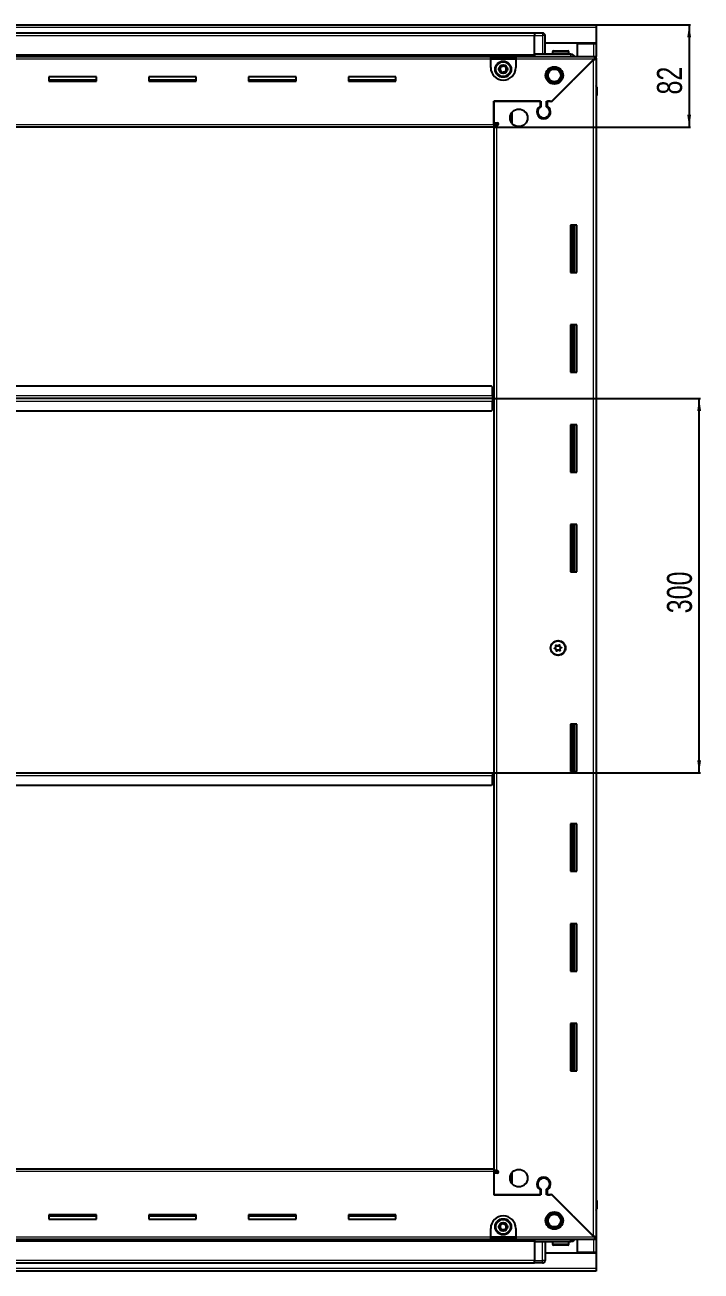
# Model space of a CAD drawing. Header units: millimetres. Extents: x -659 to 3586, y -1610 to 1459.
# Drawn here: x 3044 to 3586, y 274 to 1273 of the extents above; entities that cross this region are included whole.
import ezdxf

# ---------------------------------------------------------------- set-up
doc = ezdxf.new("R2010")
doc.units = ezdxf.units.MM
doc.layers.add('FORMAT', color=7, linetype='Continuous')
doc.styles.add('SLDTEXTSTYLE0', font='TXT', dxfattribs={"width": 0.75})
doc.dimstyles.new('SLDDIMSTYLE0', dxfattribs={"dimtxt": 20, "dimasz": 10, "dimexe": 0, "dimexo": 0.0625, "dimgap": 5, "dimtad": 2, "dimdec": 1, "dimrnd": 1e-09, "dimzin": 12, "dimdsep": 46, "dimtxsty": 'SLDTEXTSTYLE0', "dimsah": 1, "dimcen": 0.09, "dimadec": 0, "dimazin": 3, "dimtfac": 1, "dimtofl": 0, "dimtmove": 0, "dimatfit": 3, "dimfxl": 0, "dimfrac": 2, "dimtolj": 1, "dimtzin": 12, "dimarcsym": 0})

# ---------------------------------------------------------------- blocks, each defined once
blk = doc.blocks.new('_D_7')
at = {"layer": 'FORMAT'}
for p, q in [((3501.57, 1272.83), (3577.06, 1272.83)), ((3576.06, 1272.83), (3576.06, 1190.83)), ((3419.57, 1190.83), (3577.06, 1190.83))]:
    blk.add_line(p, q, dxfattribs=at)
for points in [[(3576.06, 1272.83), (3574.52, 1262.83), (3577.6, 1262.83)], [(3576.06, 1190.83), (3577.6, 1200.83), (3574.52, 1200.83)]]:
    blk.add_solid(points, dxfattribs=at)
at = {"layer": 'FORMAT', "insert": (3550.28, 1217.05), "char_height": 20, "attachment_point": 1, "rotation": 90, "style": 'SLDTEXTSTYLE0'}
blk.add_mtext('82', dxfattribs=at)
blk = doc.blocks.new('_D_8')
at = {"layer": 'FORMAT'}
for p, q in [((3418.57, 973.33), (3585.06, 973.33)), ((3584.06, 673.33), (3584.06, 973.33)), ((3418.57, 673.33), (3585.06, 673.33))]:
    blk.add_line(p, q, dxfattribs=at)
for points in [[(3584.06, 973.33), (3582.52, 963.33), (3585.6, 963.33)], [(3584.06, 673.33), (3585.6, 683.33), (3582.52, 683.33)]]:
    blk.add_solid(points, dxfattribs=at)
at = {"layer": 'FORMAT', "insert": (3558.28, 801.16), "char_height": 20, "attachment_point": 1, "rotation": 90, "style": 'SLDTEXTSTYLE0'}
blk.add_mtext('300', dxfattribs=at)

msp = doc.modelspace()

# ---------------------------------------------------------------- linework, layer by layer
at = {"color": 7, "linetype": 'Continuous', "lineweight": 25}
for p, q in [((2502.56, 1272.83), (3501.56, 1272.83)), ((3501.56, 1272.83), (3501.56, 1270.73)), ((3501.56, 1270.73), (3501.56, 1258.33)), ((3452.06, 1266.18), (2552.06, 1266.18)), ((3452.06, 1266.33), (3452.06, 1266.33)), ((3458.56, 1266.33), (3452.06, 1266.33)), ((3458.56, 1266.33), (3452.06, 1266.33)), ((3452.06, 1266.33), (3452.06, 1264.33)), ((3452.06, 1249.33), (3452.06, 1264.33)), ((3460.56, 1264.33), (3460.56, 1264.33)), ((3460.56, 1249.33), (3460.56, 1264.33)), ((3481.06, 1249.33), (3452.06, 1249.33)), ((3452.06, 1249.33), (3452.06, 1248.83)), ((3452.06, 1249.3), (3452.13, 1247.58)), ((3501.56, 1258.33), (3460.56, 1258.33)), ((3466.56, 1251.23), (3466.56, 1249.33)), ((3467.36, 1252.03), (3478.76, 1252.03)), ((3479.56, 1249.33), (3479.56, 1251.23)), ((3486.56, 1247.58), (3486.56, 1257.83)), ((3486.56, 1257.83), (3499.46, 1257.83)), ((3499.46, 1257.83), (3501.56, 1257.83)), ((3500.06, 1257.83), (3500.06, 1258.33)), ((3501.56, 1257.83), (3501.56, 1258.33)), ((3501.56, 1257.83), (3501.56, 1247.58)), ((2552.06, 1248.18), (3452.06, 1248.18)), ((2587.06, 1247.58), (3417.06, 1247.58)), ((3417.06, 1245.48), (3417.06, 1247.58)), ((3417.06, 1247.58), (3437.06, 1247.58)), ((3417.06, 1246.08), (3437.06, 1246.08)), ((3417.06, 1238.58), (3417.06, 1245.48)), ((3437.06, 1247.58), (3500.56, 1247.58)), ((3437.06, 1247.58), (3437.06, 1245.48)), ((3437.06, 1245.48), (3437.06, 1238.58)), ((3499.46, 1244.98), (3465.36, 1210.88)), ((3466.06, 1211.58), (3499.96, 1245.48)), ((3500.06, 1245.58), (3501.56, 1245.58)), ((3500.56, 1246.08), (3500.56, 1247.58)), ((3500.56, 1247.58), (3501.56, 1247.58)), ((3500.56, 1246.08), (3501.56, 1246.08)), ((3501.56, 1246.08), (3501.56, 1247.58)), ((3501.56, 1246.08), (3501.56, 1245.58)), ((3501.56, 1245.58), (3501.56, 301.08)), ((3101.06, 1231.33), (3063.06, 1231.33)), ((3063.06, 1231.33), (3063.06, 1227.83)), ((3101.06, 1227.83), (3101.06, 1231.33)), ((3181.06, 1231.33), (3143.06, 1231.33)), ((3143.06, 1231.33), (3143.06, 1227.83)), ((3181.06, 1227.83), (3181.06, 1231.33)), ((3261.06, 1231.33), (3223.06, 1231.33)), ((3223.06, 1231.33), (3223.06, 1227.83)), ((3261.06, 1227.83), (3261.06, 1231.33)), ((3341.06, 1231.33), (3303.06, 1231.33)), ((3303.06, 1231.33), (3303.06, 1227.83)), ((3341.06, 1227.83), (3341.06, 1231.33)), ((3101.06, 1228.58), (3063.06, 1228.58)), ((3063.06, 1227.83), (3101.06, 1227.83)), ((3181.06, 1228.58), (3143.06, 1228.58)), ((3143.06, 1227.83), (3181.06, 1227.83)), ((3261.06, 1228.58), (3223.06, 1228.58)), ((3223.06, 1227.83), (3261.06, 1227.83)), ((3341.06, 1228.58), (3303.06, 1228.58)), ((3303.06, 1227.83), (3341.06, 1227.83)), ((3501.56, 1224.15), (3501.56, 1224.15)), ((3502.06, 1222.83), (3502.06, 1216.33)), ((3502.06, 1216.33), (3502.06, 1222.83)), ((3419.56, 1211.58), (3419.56, 1194.33)), ((3456.56, 1211.58), (3419.56, 1211.58)), ((3419.56, 1211.58), (3457.26, 1211.58)), ((3419.56, 1192.93), (3419.56, 1211.58)), ((3456.56, 1211.58), (3456.56, 1207.69)), ((3457.26, 1211.58), (3457.26, 1207.29)), ((3461.86, 1211.58), (3466.06, 1211.58)), ((3461.86, 1207.29), (3461.86, 1211.58)), ((3464.66, 1211.58), (3462.56, 1211.58)), ((3462.56, 1207.69), (3462.56, 1211.58)), ((3465.36, 1210.88), (3464.66, 1211.58)), ((3501.56, 1216.33), (3502.06, 1216.33)), ((3501.91, 330.33), (3501.91, 1216.33)), ((3502.06, 1216.33), (3502.06, 1216.33)), ((3502.06, 1216.33), (3502.06, 1216.33)), ((3434.06, 1202.66), (3434.06, 1194)), ((3419.56, 1190.83), (2584.56, 1190.83)), ((3419.56, 1194.33), (3422.41, 1194.33)), ((3421.56, 1193.33), (3419.56, 1193.33)), ((3419.56, 1192.93), (3419.56, 1190.83)), ((3419.56, 1192.33), (3421.66, 1192.33)), ((3419.56, 1190.83), (3419.56, 355.83)), ((3421.56, 1192.33), (3421.56, 1193.33)), ((3422.41, 1192.33), (3421.66, 1192.33)), ((3461.56, 1198.72), (3461.56, 1197.96)), ((3481.06, 1112.33), (3481.06, 1074.33)), ((3486.06, 1112.33), (3481.06, 1112.33)), ((3482.08, 1112.33), (3482.08, 1074.33)), ((3482.12, 1112.33), (3482.12, 1074.33)), ((3483.91, 1112.33), (3483.91, 1074.33)), ((3486.06, 1074.33), (3486.06, 1112.33)), ((3481.06, 1074.33), (3486.06, 1074.33)), ((3481.06, 1032.33), (3481.06, 994.33)), ((3486.06, 1032.33), (3481.06, 1032.33)), ((3482.08, 1032.33), (3482.08, 994.33)), ((3482.12, 1032.33), (3482.12, 994.33)), ((3483.91, 1032.33), (3483.91, 994.33)), ((3486.06, 994.33), (3486.06, 1032.33)), ((3481.06, 994.33), (3486.06, 994.33)), ((3417.56, 983.33), (2586.56, 983.33)), ((3418.56, 982.33), (3417.56, 983.33)), ((3418.56, 975.43), (3418.56, 982.33)), ((3418.56, 973.33), (2585.56, 973.33)), ((3418.81, 976.18), (3418.56, 976.18)), ((3418.56, 975.43), (3418.56, 973.33)), ((3418.56, 973.33), (3418.56, 971.23)), ((3418.56, 964.33), (3418.56, 971.23)), ((3418.56, 970.48), (3418.81, 970.48)), ((3418.81, 973.33), (3418.81, 976.18)), ((3418.81, 970.48), (3418.81, 973.33)), ((3419.56, 973.33), (3418.81, 973.33)), ((2586.56, 963.33), (3417.56, 963.33)), ((3417.56, 963.33), (3418.56, 964.33)), ((3481.06, 952.33), (3481.06, 914.33)), ((3486.06, 952.33), (3481.06, 952.33)), ((3482.08, 952.33), (3482.08, 914.33)), ((3482.12, 952.33), (3482.12, 914.33)), ((3483.91, 952.33), (3483.91, 914.33)), ((3486.06, 914.33), (3486.06, 952.33)), ((3481.06, 914.33), (3486.06, 914.33)), ((3481.06, 872.33), (3481.06, 834.33)), ((3486.06, 872.33), (3481.06, 872.33)), ((3482.08, 872.33), (3482.08, 834.33)), ((3482.12, 872.33), (3482.12, 834.33)), ((3483.91, 872.33), (3483.91, 834.33)), ((3486.06, 834.33), (3486.06, 872.33)), ((3481.06, 834.33), (3486.06, 834.33)), ((3481.06, 712.33), (3481.06, 674.33)), ((3486.06, 712.33), (3481.06, 712.33)), ((3482.08, 712.33), (3482.08, 674.33)), ((3482.12, 712.33), (3482.12, 674.33)), ((3483.91, 712.33), (3483.91, 674.33)), ((3486.06, 674.33), (3486.06, 712.33)), ((2585.56, 673.33), (3418.56, 673.33)), ((3418.56, 673.33), (3418.56, 671.23)), ((3418.56, 664.33), (3418.56, 671.23)), ((3418.56, 670.48), (3418.81, 670.48)), ((3418.81, 670.48), (3418.81, 673.33)), ((3418.81, 673.33), (3419.56, 673.33)), ((3481.06, 674.33), (3486.06, 674.33)), ((2586.56, 663.33), (3417.56, 663.33)), ((3417.56, 663.33), (3418.56, 664.33)), ((3481.06, 632.33), (3481.06, 594.33)), ((3486.06, 632.33), (3481.06, 632.33)), ((3482.08, 632.33), (3482.08, 594.33)), ((3482.12, 632.33), (3482.12, 594.33)), ((3483.91, 632.33), (3483.91, 594.33)), ((3486.06, 594.33), (3486.06, 632.33)), ((3481.06, 594.33), (3486.06, 594.33)), ((3481.06, 552.33), (3481.06, 514.33)), ((3486.06, 552.33), (3481.06, 552.33)), ((3482.08, 552.33), (3482.08, 514.33)), ((3482.12, 552.33), (3482.12, 514.33)), ((3483.91, 552.33), (3483.91, 514.33)), ((3486.06, 514.33), (3486.06, 552.33)), ((3481.06, 514.33), (3486.06, 514.33)), ((3481.06, 472.33), (3481.06, 434.33)), ((3486.06, 472.33), (3481.06, 472.33)), ((3482.08, 472.33), (3482.08, 434.33)), ((3482.12, 472.33), (3482.12, 434.33)), ((3483.91, 472.33), (3483.91, 434.33)), ((3486.06, 434.33), (3486.06, 472.33)), ((3481.06, 434.33), (3486.06, 434.33)), ((2584.56, 355.83), (3419.56, 355.83)), ((3419.56, 355.83), (3419.56, 353.73)), ((3421.66, 354.33), (3419.56, 354.33)), ((3419.56, 353.73), (3419.56, 335.08)), ((3419.56, 353.33), (3421.56, 353.33)), ((3419.56, 352.33), (3419.56, 335.08)), ((3422.41, 352.33), (3419.56, 352.33)), ((3421.56, 353.33), (3421.56, 354.33)), ((3421.66, 354.33), (3422.41, 354.33)), ((3434.06, 352.66), (3434.06, 344)), ((3461.56, 348.7), (3461.56, 347.94)), ((3419.56, 335.08), (3456.56, 335.08)), ((3457.26, 335.08), (3419.56, 335.08)), ((3456.56, 338.97), (3456.56, 335.08)), ((3457.26, 339.37), (3457.26, 335.08)), ((3461.86, 335.08), (3461.86, 339.37)), ((3466.06, 335.08), (3461.86, 335.08)), ((3462.56, 335.08), (3462.56, 338.97)), ((3462.56, 335.08), (3464.66, 335.08)), ((3464.66, 335.08), (3465.36, 335.78)), ((3465.36, 335.78), (3499.46, 301.68)), ((3499.96, 301.18), (3466.06, 335.08)), ((3501.56, 330.33), (3502.06, 330.33)), ((3502.06, 330.33), (3502.06, 330.33)), ((3502.06, 323.83), (3502.06, 330.33)), ((3502.06, 330.33), (3502.06, 323.83)), ((3101.06, 318.83), (3063.06, 318.83)), ((3063.06, 318.83), (3063.06, 315.33)), ((3063.06, 318.08), (3101.06, 318.08)), ((3063.06, 315.33), (3101.06, 315.33)), ((3101.06, 315.33), (3101.06, 318.83)), ((3181.06, 318.83), (3143.06, 318.83)), ((3143.06, 318.83), (3143.06, 315.33)), ((3143.06, 318.08), (3181.06, 318.08)), ((3143.06, 315.33), (3181.06, 315.33)), ((3181.06, 315.33), (3181.06, 318.83)), ((3261.06, 318.83), (3223.06, 318.83)), ((3223.06, 318.83), (3223.06, 315.33)), ((3223.06, 318.08), (3261.06, 318.08)), ((3223.06, 315.33), (3261.06, 315.33)), ((3261.06, 315.33), (3261.06, 318.83)), ((3341.06, 318.83), (3303.06, 318.83)), ((3303.06, 318.83), (3303.06, 315.33)), ((3303.06, 318.08), (3341.06, 318.08)), ((3303.06, 315.33), (3341.06, 315.33)), ((3341.06, 315.33), (3341.06, 318.83)), ((3417.06, 301.18), (3417.06, 308.08)), ((3417.06, 299.08), (3417.06, 301.18)), ((3437.06, 300.58), (3417.06, 300.58)), ((3437.06, 308.08), (3437.06, 301.18)), ((3437.06, 301.18), (3437.06, 299.08)), ((3500.06, 301.08), (3501.56, 301.08)), ((3500.56, 300.58), (3500.56, 299.08)), ((3501.56, 300.58), (3500.56, 300.58)), ((3501.56, 301.08), (3501.56, 300.58)), ((3501.56, 300.58), (3501.56, 299.08)), ((3452.06, 298.48), (2552.06, 298.48)), ((3417.06, 299.08), (2587.06, 299.08)), ((3437.06, 299.08), (3417.06, 299.08)), ((3500.56, 299.08), (3437.06, 299.08)), ((3452.13, 299.08), (3452.06, 297.36)), ((3452.06, 297.33), (3452.06, 297.83)), ((3481.06, 297.33), (3452.06, 297.33)), ((3452.06, 297.33), (3452.06, 282.33)), ((3460.56, 297.33), (3460.56, 282.33)), ((3466.56, 297.33), (3466.56, 295.43)), ((3474.35, 294.63), (3467.36, 294.63)), ((3478.76, 294.63), (3474.35, 294.63)), ((3479.56, 295.43), (3479.56, 297.33)), ((3486.56, 288.83), (3486.56, 299.08)), ((3501.56, 299.08), (3500.56, 299.08)), ((3501.56, 299.08), (3501.56, 288.83)), ((2552.06, 280.48), (3452.06, 280.48)), ((3452.06, 280.33), (3452.06, 282.33)), ((3452.06, 280.33), (3452.06, 280.33)), ((3458.56, 280.33), (3452.06, 280.33)), ((3452.06, 280.33), (3452.06, 280.33)), ((3458.56, 280.33), (3452.06, 280.33)), ((3459.88, 280.83), (3459.88, 280.83)), ((3460.56, 288.33), (3501.56, 288.33)), ((3499.46, 288.83), (3486.56, 288.83)), ((3501.56, 288.83), (3499.46, 288.83)), ((3500.06, 288.33), (3500.06, 288.83)), ((3501.56, 288.33), (3501.56, 288.83)), ((3501.56, 288.33), (3501.56, 275.93)), ((3501.56, 273.83), (2502.56, 273.83)), ((3501.56, 275.93), (3501.56, 273.83))]:
    msp.add_line(p, q, dxfattribs=at)
at = {"color": 8, "linetype": 'Continuous', "lineweight": 18}
for p, q in [((3501.56, 1270.73), (2502.56, 1270.73)), ((3452.06, 1264.18), (2552.06, 1264.18)), ((3452.06, 1264.33), (3458.56, 1264.33)), ((3458.56, 1266.33), (3458.56, 1264.33)), ((3460.56, 1264.33), (3458.56, 1264.33)), ((3458.56, 1264.33), (3458.56, 1249.33)), ((3452.06, 1248.83), (2552.06, 1248.83)), ((3466.56, 1251.23), (3479.56, 1251.23)), ((3499.46, 1258.33), (3499.46, 1257.83)), ((3499.46, 1257.83), (3499.46, 1247.58)), ((3452.06, 1247.59), (2552.06, 1247.59)), ((3417.06, 1245.48), (2587.06, 1245.48)), ((3417.06, 1245.48), (3437.06, 1245.48)), ((3499.96, 1245.48), (3437.06, 1245.48)), ((3499.46, 301.68), (3499.46, 1244.98)), ((3501.56, 1222.83), (3502.06, 1222.83)), ((2584.56, 1192.93), (3419.56, 1192.93)), ((3421.66, 1192.33), (3421.66, 354.33)), ((3483.32, 1074.33), (3483.32, 1112.33)), ((3484.56, 1074.33), (3484.56, 1112.33)), ((3483.32, 994.33), (3483.32, 1032.33)), ((3484.56, 994.33), (3484.56, 1032.33)), ((3418.56, 975.43), (2585.56, 975.43)), ((2585.56, 971.23), (3418.56, 971.23)), ((3483.32, 914.33), (3483.32, 952.33)), ((3484.56, 914.33), (3484.56, 952.33)), ((3483.32, 834.33), (3483.32, 872.33)), ((3484.56, 834.33), (3484.56, 872.33)), ((3483.32, 674.33), (3483.32, 712.33)), ((3484.56, 674.33), (3484.56, 712.33)), ((2585.56, 671.23), (3418.56, 671.23)), ((3483.32, 594.33), (3483.32, 632.33)), ((3484.56, 594.33), (3484.56, 632.33)), ((3483.32, 514.33), (3483.32, 552.33)), ((3484.56, 514.33), (3484.56, 552.33)), ((3483.32, 434.33), (3483.32, 472.33)), ((3484.56, 434.33), (3484.56, 472.33)), ((3419.56, 353.73), (2584.56, 353.73)), ((3501.56, 323.83), (3502.06, 323.83)), ((2587.06, 301.18), (3417.06, 301.18)), ((3437.06, 301.18), (3417.06, 301.18)), ((3437.06, 301.18), (3499.96, 301.18)), ((2552.06, 299.07), (3452.06, 299.07)), ((2552.06, 297.83), (3452.06, 297.83)), ((3458.56, 282.33), (3458.56, 297.33)), ((3474.53, 295.43), (3466.56, 295.43)), ((3479.56, 295.43), (3474.53, 295.43)), ((3499.46, 299.08), (3499.46, 288.83)), ((2552.06, 282.48), (3452.06, 282.48)), ((3452.06, 282.33), (3458.56, 282.33)), ((3460.56, 282.33), (3458.56, 282.33)), ((3458.56, 280.33), (3458.56, 282.33)), ((3499.46, 288.83), (3499.46, 288.33)), ((3501.56, 275.93), (2502.56, 275.93))]:
    msp.add_line(p, q, dxfattribs=at)
at = {"color": 7, "linetype": 'Continuous', "lineweight": 25}
for centre, radius in [((3427.06, 1237.33), 6.5), ((3427.06, 1237.33), 3.46), ((3468.06, 1232.33), 7), ((3468.06, 1232.33), 6.03), ((3468.06, 1232.33), 5.1), ((3439.56, 1198.33), 7), ((3471.06, 773.33), 6), ((3470.91, 773.33), 5.78), ((3470.91, 773.33), 1.85), ((3439.56, 348.33), 7), ((3468.06, 314.33), 7), ((3468.06, 314.33), 6.03), ((3427.06, 309.33), 6.5), ((3427.06, 309.33), 3.46), ((3468.06, 314.33), 5.1)]:
    msp.add_circle(centre, radius, dxfattribs=at)
at = {"color": 8, "linetype": 'Continuous', "lineweight": 18}
for centre in [(3427.06, 1237.33), (3427.06, 309.33)]:
    msp.add_circle(centre, 5.7, dxfattribs=at)
at = {"color": 7, "linetype": 'Continuous', "lineweight": 25}
for centre, radius, start, end in [((3458.56, 1264.33), 2, 360, 90), ((3458.56, 1264.33), 2, 0, 90), ((3460.76, 1249.53), 0.2, 180, 270), ((3467.36, 1251.23), 0.8, 90, 180), ((3478.76, 1251.23), 0.8, 0, 90), ((3427.06, 1237.33), 2.5, 100.11158, 160.11158), ((3427.06, 1237.33), 2.5, 40.11158, 100.11158), ((3427.06, 1237.33), 2.5, 340.11158, 40.11158), ((3427.06, 1238.58), 10, 180, 270), ((3427.06, 1237.33), 2.5, 160.11158, 220.11158), ((3427.06, 1237.33), 2.5, 220.11158, 280.11158), ((3427.06, 1238.58), 10, 270, 0), ((3427.06, 1237.33), 2.5, 280.11158, 340.11158), ((3500.06, 1222.83), 2, 0, 41.39416), ((3459.56, 1203.08), 5.5, 123.05573, 56.94427), ((3459.56, 1203.08), 4.8, 118.63099, 61.36901), ((3422.41, 1193.33), 1, 270, 90), ((3422.41, 353.33), 1, 270, 90), ((3459.56, 343.58), 5.5, 303.05573, 236.94427), ((3459.56, 343.58), 4.8, 298.63099, 241.36901), ((3500.06, 323.83), 2, 318.57492, 0), ((3500.06, 323.83), 2, 318.59038, 0), ((3427.06, 308.08), 10, 90, 180), ((3427.06, 309.33), 2.5, 147.04236, 207.04236), ((3427.06, 309.33), 2.5, 87.04236, 147.04236), ((3427.06, 308.08), 10, 0, 90), ((3427.06, 309.33), 2.5, 27.04236, 87.04236), ((3427.06, 309.33), 2.5, 327.04236, 27.04236), ((3427.06, 309.33), 2.5, 207.04236, 267.04236), ((3427.06, 309.33), 2.5, 267.04236, 327.04236), ((3460.76, 297.13), 0.2, 90, 180), ((3467.36, 295.43), 0.8, 180, 270), ((3478.76, 295.43), 0.8, 270, 0), ((3458.56, 282.33), 2, 270, 0), ((3458.56, 282.33), 2, 270, 288.58003), ((3458.56, 282.33), 2, 303.94202, 311.40962), ((3458.56, 282.33), 2, 311.40962, 0)]:
    msp.add_arc(centre, radius, start, end, dxfattribs=at)
for points, knots in [([(3452.06, 1249.33), (3452.06, 1249.29), (3452.06, 1249.22), (3452.06, 1248.6), (3452.06, 1248.02), (3452.06, 1247.62), (3452.06, 1247.59)], [0, 0, 0, 0, 0.3242788, 0.6485576, 0.9728365, 1, 1, 1, 1]), ([(3484.27, 1247.58), (3484.15, 1247.78), (3483.77, 1248.43), (3482.61, 1249.14), (3481.58, 1249.27), (3481.06, 1249.33)], [0, 0, 0, 0, 0.1822499, 0.5911249, 1, 1, 1, 1]), ([(3424.22, 1236.82), (3424.26, 1236.94), (3424.46, 1237.5), (3424.8, 1238.44), (3425.08, 1239.21), (3425.2, 1239.54)], [0, 0, 0, 0, 0.133125, 0.637099, 1, 1, 1, 1]), ([(3425.2, 1239.54), (3425.71, 1239.63), (3426.65, 1239.8), (3427.6, 1239.97), (3428.04, 1240.04)], [0, 0, 0, 0, 0.534686, 1, 1, 1, 1]), ([(3428.04, 1240.04), (3428.37, 1239.65), (3428.99, 1238.91), (3429.61, 1238.18), (3429.9, 1237.84)], [0, 0, 0, 0, 0.534686, 1, 1, 1, 1]), ([(3499.46, 1244.98), (3499.71, 1245.03), (3500.2, 1245.12), (3500.85, 1245.25), (3501.31, 1245.38), (3501.53, 1245.49), (3501.55, 1245.56), (3501.56, 1245.58)], [0, 0, 0, 0, 0.230255, 0.448522, 0.666786, 0.88505, 1, 1, 1, 1]), ([(3500.56, 1247.58), (3500.51, 1247.55), (3500.42, 1247.5), (3500.29, 1247.11), (3500.16, 1246.55), (3500.05, 1245.97), (3499.98, 1245.61), (3499.96, 1245.48)], [0, 0, 0, 0, 0.230255, 0.448522, 0.666786, 0.88505, 1, 1, 1, 1]), ([(3426.08, 1234.62), (3425.74, 1235.01), (3425.12, 1235.75), (3424.5, 1236.48), (3424.22, 1236.82)], [0, 0, 0, 0, 0.5346859, 1, 1, 1, 1]), ([(3428.92, 1235.12), (3428.41, 1235.03), (3427.46, 1234.86), (3426.51, 1234.69), (3426.08, 1234.62)], [0, 0, 0, 0, 0.5346859, 1, 1, 1, 1]), ([(3429.9, 1237.84), (3429.78, 1237.51), (3429.5, 1236.74), (3429.16, 1235.8), (3428.96, 1235.24), (3428.92, 1235.12)], [0, 0, 0, 0, 0.362901, 0.866875, 1, 1, 1, 1]), ([(3469.27, 775.6), (3469.26, 775.59), (3469.24, 775.57), (3469.23, 775.52), (3469.22, 775.37), (3469.28, 774.99), (3469.35, 774.45), (3469.12, 773.87), (3468.72, 773.54), (3468.39, 773.33), (3468.2, 773.18), (3468.14, 773.11), (3468.12, 773.07), (3468.12, 773.04), (3468.13, 773.01), (3468.18, 772.96), (3468.42, 772.83), (3468.87, 772.68), (3469.47, 772.29), (3469.64, 771.6), (3469.65, 771.13), (3469.69, 770.86), (3469.72, 770.8), (3469.75, 770.78), (3469.78, 770.77), (3469.81, 770.77), (3469.85, 770.78), (3469.93, 770.82), (3470.11, 770.95), (3470.41, 771.19), (3470.85, 771.46), (3471.48, 771.5), (3471.97, 771.26), (3472.32, 771.08), (3472.46, 771.04), (3472.52, 771.04), (3472.55, 771.06), (3472.57, 771.09), (3472.59, 771.14), (3472.59, 771.29), (3472.54, 771.67), (3472.46, 772.2), (3472.7, 772.79), (3473.1, 773.12), (3473.42, 773.33), (3473.62, 773.48), (3473.68, 773.55), (3473.69, 773.59), (3473.69, 773.62), (3473.68, 773.65), (3473.63, 773.7), (3473.4, 773.83), (3472.95, 773.98), (3472.35, 774.37), (3472.17, 775.06), (3472.17, 775.53), (3472.12, 775.8), (3472.09, 775.86), (3472.07, 775.88), (3472.04, 775.89), (3472, 775.89), (3471.96, 775.88), (3471.89, 775.84), (3471.7, 775.71), (3471.4, 775.47), (3470.96, 775.2), (3470.33, 775.16), (3469.85, 775.4), (3469.5, 775.58), (3469.36, 775.62), (3469.3, 775.62), (3469.28, 775.61), (3469.27, 775.6)], [0, 0, 0, 0, 0.0020087, 0.00442, 0.0093647, 0.0255282, 0.0677053, 0.0957862, 0.1246456, 0.1503415, 0.1605194, 0.1633943, 0.1656965, 0.1672448, 0.1688741, 0.1707699, 0.1786058, 0.2119941, 0.2499945, 0.2879948, 0.3213831, 0.329219, 0.3311148, 0.3327441, 0.3342924, 0.3362166, 0.3385353, 0.3413178, 0.349662, 0.3753578, 0.4042173, 0.4322982, 0.4744753, 0.4906388, 0.4966691, 0.49844, 0.5, 0.5020087, 0.50442, 0.5093647, 0.5255282, 0.5677053, 0.5957862, 0.6246456, 0.6503415, 0.6605194, 0.6633943, 0.6656965, 0.6672448, 0.6688741, 0.6707699, 0.6786058, 0.7119941, 0.7499945, 0.7879948, 0.8213831, 0.829219, 0.8311148, 0.8327441, 0.8342924, 0.8362166, 0.8385353, 0.8413178, 0.849662, 0.8753578, 0.9042173, 0.9322982, 0.9744753, 0.9906388, 0.9966691, 0.99844, 1, 1, 1, 1]), ([(3424.17, 309.48), (3424.45, 309.91), (3424.98, 310.72), (3425.5, 311.53), (3425.74, 311.9)], [0, 0, 0, 0, 0.534686, 1, 1, 1, 1]), ([(3425.74, 311.9), (3425.87, 311.89), (3426.47, 311.86), (3427.46, 311.81), (3428.28, 311.77), (3428.63, 311.75)], [0, 0, 0, 0, 0.133125, 0.637099, 1, 1, 1, 1]), ([(3428.63, 311.75), (3428.86, 311.29), (3429.3, 310.43), (3429.74, 309.58), (3429.94, 309.18)], [0, 0, 0, 0, 0.5346859, 1, 1, 1, 1]), ([(3425.49, 306.91), (3425.25, 307.37), (3424.81, 308.23), (3424.38, 309.08), (3424.17, 309.48)], [0, 0, 0, 0, 0.534686, 1, 1, 1, 1]), ([(3428.37, 306.76), (3428.03, 306.78), (3427.2, 306.82), (3426.21, 306.87), (3425.61, 306.9), (3425.49, 306.91)], [0, 0, 0, 0, 0.362901, 0.866875, 1, 1, 1, 1]), ([(3429.94, 309.18), (3429.66, 308.75), (3429.13, 307.94), (3428.61, 307.13), (3428.37, 306.76)], [0, 0, 0, 0, 0.534686, 1, 1, 1, 1]), ([(3501.56, 301.08), (3501.53, 301.13), (3501.48, 301.22), (3501.09, 301.35), (3500.53, 301.48), (3499.95, 301.59), (3499.58, 301.66), (3499.46, 301.68)], [0, 0, 0, 0, 0.230255, 0.448522, 0.666786, 0.88505, 1, 1, 1, 1]), ([(3499.96, 301.18), (3500, 300.93), (3500.09, 300.43), (3500.23, 299.79), (3500.36, 299.33), (3500.47, 299.11), (3500.53, 299.09), (3500.56, 299.08)], [0, 0, 0, 0, 0.230255, 0.448522, 0.666786, 0.88505, 1, 1, 1, 1]), ([(3452.06, 297.33), (3452.06, 297.37), (3452.06, 297.44), (3452.06, 298.06), (3452.06, 298.64), (3452.06, 299.04), (3452.06, 299.08)], [0, 0, 0, 0, 0.3229095, 0.6458191, 0.9687286, 1, 1, 1, 1]), ([(3484.27, 299.08), (3484.15, 298.88), (3483.77, 298.23), (3482.61, 297.52), (3481.58, 297.39), (3481.06, 297.33)], [0, 0, 0, 0, 0.1822499, 0.5911249, 1, 1, 1, 1])]:
    msp.add_open_spline(points, degree=3, knots=knots, dxfattribs=at)
at = {"color": 8, "linetype": 'Continuous', "lineweight": 18}
for points in [[(3481.06, 1249.33), (3481.06, 1249.28), (3481.06, 1249.21), (3481.06, 1248.78), (3481.06, 1248.32), (3481.06, 1247.91), (3481.06, 1247.64), (3481.06, 1247.58)], [(3481.06, 297.33), (3481.06, 297.38), (3481.06, 297.45), (3481.06, 297.88), (3481.06, 298.34), (3481.06, 298.75), (3481.06, 299.02), (3481.06, 299.08)]]:
    msp.add_open_spline(points, degree=3, knots=[0, 0, 0, 0, 0.3597529, 0.5534142, 0.7511852, 0.9489563, 1, 1, 1, 1], dxfattribs=at)
at = {"color": 7, "linetype": 'Continuous', "lineweight": 25}
for points in [[(3499.46, 1244.98), (3499.54, 1245.03), (3499.69, 1245.13), (3499.89, 1245.28), (3500.03, 1245.43), (3500.05, 1245.53), (3500.06, 1245.58)], [(3500.56, 1246.08), (3500.51, 1246.07), (3500.41, 1246.05), (3500.26, 1245.91), (3500.11, 1245.72), (3500.01, 1245.56), (3499.96, 1245.48)], [(3500.06, 301.08), (3500.05, 301.13), (3500.03, 301.23), (3499.89, 301.38), (3499.69, 301.53), (3499.54, 301.63), (3499.46, 301.68)], [(3499.96, 301.18), (3500.01, 301.1), (3500.11, 300.94), (3500.26, 300.75), (3500.41, 300.61), (3500.51, 300.59), (3500.56, 300.58)]]:
    msp.add_open_spline(points, degree=3, dxfattribs=at)

# ---------------------------------------------------------------- dimensions: what is measured, and where the dimension line sits
at = {"layer": 'FORMAT'}
for base, p1, p2, picture, middle in [((3576.06, 1190.83), (3501.56, 1272.83), (3419.56, 1190.83), '_D_7', (3576.06, 1231.83)), ((3584.06, 973.33), (3418.56, 673.33), (3418.56, 973.33), '_D_8', (3584.06, 823.33))]:
    dim = msp.add_linear_dim(base=base, p1=p1, p2=p2, angle=90, dimstyle='SLDDIMSTYLE0', dxfattribs=at)
    dim.commit()
    dim.dimension.update_dxf_attribs({"geometry": picture, "text_midpoint": middle, "dimtype": 160})

doc.saveas('drawing.dxf')
